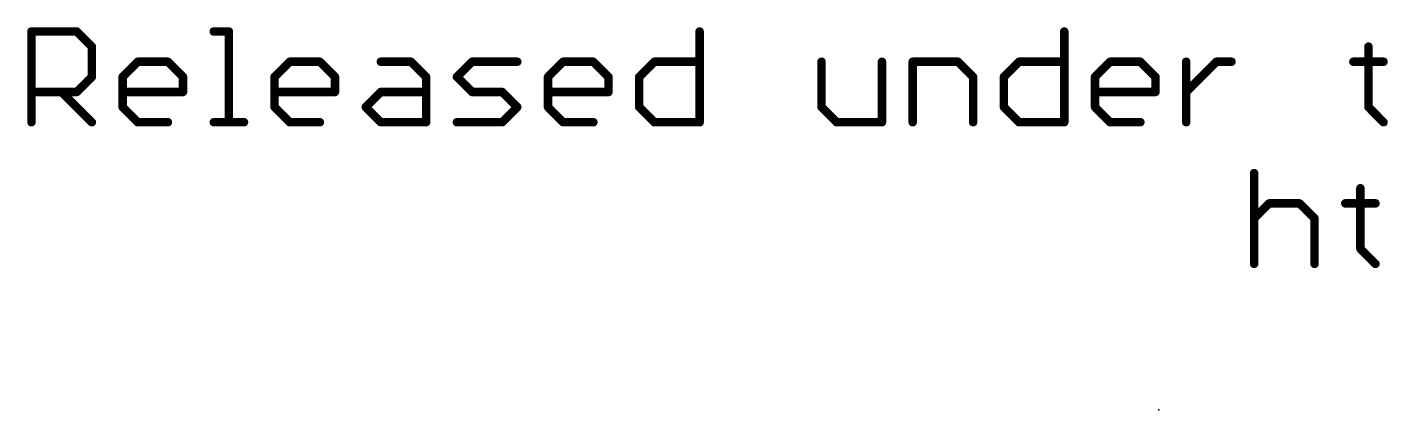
# Model space of a CAD drawing. Extents: x -30 to 77, y -16 to 20.
# Drawn here: x -30.48 to -6.05, y -15.24 to -8.38 of the extents above; entities that cross this region are included whole.
import ezdxf

# ---------------------------------------------------------------- set-up
doc = ezdxf.new("R2010")
doc.units = 0
doc.layers.add('23', color=7, linetype='CONTINUOUS')
doc.layers.add('51', color=53, linetype='CONTINUOUS')

msp = doc.modelspace()

# ---------------------------------------------------------------- linework, layer by layer
at = {"layer": '23'}
msp.add_point((-10.16, -15.24), dxfattribs=at)
at = {"layer": '51', "const_width": 0.1524}
for points in [[(-30.4038, -10.0838), (-30.4038, -8.4568)], [(-30.4038, -8.4568), (-29.5903, -8.4568)], [(-29.5903, -8.4568), (-29.3191, -8.728)], [(-27.1295, -8.4568), (-26.8583, -8.4568)], [(-26.8583, -8.4568), (-26.8583, -10.0838)], [(-18.4048, -8.4568), (-18.4048, -10.0838)], [(-11.8561, -8.4568), (-11.8561, -10.0838)], [(-29.3191, -8.728), (-29.3191, -9.2703)], [(-6.3939, -8.728), (-6.3939, -9.8126)], [(-28.7666, -9.2703), (-28.4955, -8.9991)], [(-28.4955, -8.9991), (-27.9532, -8.9991)], [(-27.9532, -8.9991), (-27.682, -9.2703)], [(-26.0381, -9.2703), (-25.7669, -8.9991)], [(-25.7669, -8.9991), (-25.2246, -8.9991)], [(-25.2246, -8.9991), (-24.9534, -9.2703)], [(-24.1297, -8.9991), (-23.5874, -8.9991)], [(-23.5874, -8.9991), (-23.3162, -9.2703)], [(-22.7637, -9.2703), (-22.4926, -8.9991)], [(-22.4926, -8.9991), (-21.6791, -8.9991)], [(-21.1266, -9.2703), (-20.8554, -8.9991)], [(-20.8554, -8.9991), (-20.3131, -8.9991)], [(-20.3131, -8.9991), (-20.0419, -9.2703)], [(-19.4894, -9.2703), (-19.2183, -8.9991)], [(-19.2183, -8.9991), (-18.4048, -8.9991)], [(-16.2151, -8.9991), (-16.2151, -9.8126)], [(-15.1305, -10.0838), (-15.1305, -8.9991)], [(-14.578, -10.0838), (-14.578, -8.9991)], [(-14.578, -8.9991), (-13.7645, -8.9991)], [(-13.7645, -8.9991), (-13.4933, -9.2703)], [(-12.9408, -9.2703), (-12.6696, -8.9991)], [(-12.6696, -8.9991), (-11.8561, -8.9991)], [(-11.3036, -9.2703), (-11.0325, -8.9991)], [(-11.0325, -8.9991), (-10.4901, -8.9991)], [(-10.4901, -8.9991), (-10.219, -9.2703)], [(-9.6665, -10.0838), (-9.6665, -8.9991)], [(-9.6665, -9.5415), (-9.1242, -8.9991)], [(-9.1242, -8.9991), (-8.853, -8.9991)], [(-6.665, -8.9991), (-6.1227, -8.9991)], [(-29.3191, -9.2703), (-29.5903, -9.5415)], [(-28.7666, -9.8126), (-28.7666, -9.2703)], [(-27.682, -9.2703), (-27.682, -9.5415)], [(-26.0381, -9.8126), (-26.0381, -9.2703)], [(-24.9534, -9.2703), (-24.9534, -9.5415)], [(-23.3162, -9.2703), (-23.3162, -10.0838)], [(-22.4926, -9.5415), (-22.7637, -9.2703)], [(-21.1266, -9.8126), (-21.1266, -9.2703)], [(-20.0419, -9.2703), (-20.0419, -9.5415)], [(-19.4894, -9.8126), (-19.4894, -9.2703)], [(-13.4933, -9.2703), (-13.4933, -10.0838)], [(-12.9408, -9.8126), (-12.9408, -9.2703)], [(-11.3036, -9.8126), (-11.3036, -9.2703)], [(-10.219, -9.2703), (-10.219, -9.5415)], [(-29.5903, -9.5415), (-30.4038, -9.5415)], [(-29.8615, -9.5415), (-29.3191, -10.0838)], [(-27.682, -9.5415), (-28.7666, -9.5415)], [(-24.9534, -9.5415), (-26.0381, -9.5415)], [(-24.4009, -9.8126), (-24.1297, -9.5415)], [(-24.1297, -9.5415), (-23.3162, -9.5415)], [(-21.9502, -9.5415), (-22.4926, -9.5415)], [(-21.6791, -9.8126), (-21.9502, -9.5415)], [(-20.0419, -9.5415), (-21.1266, -9.5415)], [(-10.219, -9.5415), (-11.3036, -9.5415)], [(-28.4955, -10.0838), (-28.7666, -9.8126)], [(-25.7669, -10.0838), (-26.0381, -9.8126)], [(-24.1297, -10.0838), (-24.4009, -9.8126)], [(-21.9502, -10.0838), (-21.6791, -9.8126)], [(-20.8554, -10.0838), (-21.1266, -9.8126)], [(-19.2183, -10.0838), (-19.4894, -9.8126)], [(-16.2151, -9.8126), (-15.944, -10.0838)], [(-12.6696, -10.0838), (-12.9408, -9.8126)], [(-11.0325, -10.0838), (-11.3036, -9.8126)], [(-6.3939, -9.8126), (-6.1227, -10.0838)], [(-27.9532, -10.0838), (-28.4955, -10.0838)], [(-27.1295, -10.0838), (-26.5872, -10.0838)], [(-25.2246, -10.0838), (-25.7669, -10.0838)], [(-23.3162, -10.0838), (-24.1297, -10.0838)], [(-22.7637, -10.0838), (-21.9502, -10.0838)], [(-20.3131, -10.0838), (-20.8554, -10.0838)], [(-18.4048, -10.0838), (-19.2183, -10.0838)], [(-15.944, -10.0838), (-15.1305, -10.0838)], [(-11.8561, -10.0838), (-12.6696, -10.0838)], [(-10.4901, -10.0838), (-11.0325, -10.0838)], [(-8.4466, -10.9968), (-8.4466, -12.6238)], [(-6.5383, -11.268), (-6.5383, -12.3526)], [(-8.4466, -11.8103), (-8.1755, -11.5391)], [(-8.1755, -11.5391), (-7.6332, -11.5391)], [(-7.6332, -11.5391), (-7.362, -11.8103)], [(-6.8095, -11.5391), (-6.2672, -11.5391)], [(-7.362, -11.8103), (-7.362, -12.6238)], [(-6.5383, -12.3526), (-6.2672, -12.6238)]]:
    msp.add_lwpolyline(points, dxfattribs=at)
at = {"layer": '51', "const_width": 0.0762}
for points in [[(-30.3657, -8.4568, 1), (-30.4419, -8.4568)], [(-30.4038, -8.4187, 1), (-30.4038, -8.4949)], [(-29.5634, -8.4299, 1), (-29.6172, -8.4838)], [(-29.5903, -8.4949, 1), (-29.5903, -8.4187)], [(-27.1295, -8.4187, 1), (-27.1295, -8.4949)], [(-26.8202, -8.4568, 1), (-26.8964, -8.4568)], [(-26.8583, -8.4949, 1), (-26.8583, -8.4187)], [(-18.3667, -8.4568, 1), (-18.4429, -8.4568)], [(-11.818, -8.4568, 1), (-11.8942, -8.4568)], [(-29.281, -8.728, 1), (-29.3572, -8.728)], [(-29.3461, -8.7549, 1), (-29.2922, -8.701)], [(-6.3558, -8.728, 1), (-6.432, -8.728)], [(-28.4955, -8.961, 1), (-28.4955, -9.0372)], [(-28.4685, -9.0261, 1), (-28.5224, -8.9722)], [(-27.9262, -8.9722, 1), (-27.9801, -9.0261)], [(-27.9532, -9.0372, 1), (-27.9532, -8.961)], [(-25.7669, -8.961, 1), (-25.7669, -9.0372)], [(-25.7399, -9.0261, 1), (-25.7938, -8.9722)], [(-25.1976, -8.9722, 1), (-25.2515, -9.0261)], [(-25.2246, -9.0372, 1), (-25.2246, -8.961)], [(-24.1297, -8.961, 1), (-24.1297, -9.0372)], [(-23.5605, -8.9722, 1), (-23.6143, -9.0261)], [(-23.5874, -9.0372, 1), (-23.5874, -8.961)], [(-22.4926, -8.961, 1), (-22.4926, -9.0372)], [(-22.4656, -9.0261, 1), (-22.5195, -8.9722)], [(-21.6791, -9.0372, 1), (-21.6791, -8.961)], [(-20.8554, -8.961, 1), (-20.8554, -9.0372)], [(-20.8285, -9.0261, 1), (-20.8824, -8.9722)], [(-20.2861, -8.9722, 1), (-20.34, -9.0261)], [(-20.3131, -9.0372, 1), (-20.3131, -8.961)], [(-19.2183, -8.961, 1), (-19.2183, -9.0372)], [(-19.1913, -9.0261, 1), (-19.2452, -8.9722)], [(-18.4048, -9.0372, 1), (-18.4048, -8.961)], [(-16.177, -8.9991, 1), (-16.2532, -8.9991)], [(-15.0924, -8.9991, 1), (-15.1686, -8.9991)], [(-14.5399, -8.9991, 1), (-14.6161, -8.9991)], [(-14.578, -8.961, 1), (-14.578, -9.0372)], [(-13.7375, -8.9722, 1), (-13.7914, -9.0261)], [(-13.7645, -9.0372, 1), (-13.7645, -8.961)], [(-12.6696, -8.961, 1), (-12.6696, -9.0372)], [(-12.6427, -9.0261, 1), (-12.6966, -8.9722)], [(-11.8561, -9.0372, 1), (-11.8561, -8.961)], [(-11.0325, -8.961, 1), (-11.0325, -9.0372)], [(-11.0055, -9.0261, 1), (-11.0594, -8.9722)], [(-10.4632, -8.9722, 1), (-10.5171, -9.0261)], [(-10.4901, -9.0372, 1), (-10.4901, -8.961)], [(-9.6284, -8.9991, 1), (-9.7046, -8.9991)], [(-9.1242, -8.961, 1), (-9.1242, -9.0372)], [(-9.0972, -9.0261, 1), (-9.1511, -8.9722)], [(-8.853, -9.0372, 1), (-8.853, -8.961)], [(-6.665, -8.961, 1), (-6.665, -9.0372)], [(-6.1227, -9.0372, 1), (-6.1227, -8.961)], [(-29.3572, -9.2703, 1), (-29.281, -9.2703)], [(-29.2922, -9.2972, 1), (-29.3461, -9.2434)], [(-28.7285, -9.2703, 1), (-28.8047, -9.2703)], [(-28.7936, -9.2434, 1), (-28.7397, -9.2972)], [(-27.6439, -9.2703, 1), (-27.7201, -9.2703)], [(-27.7089, -9.2972, 1), (-27.655, -9.2434)], [(-26, -9.2703, 1), (-26.0762, -9.2703)], [(-26.065, -9.2434, 1), (-26.0111, -9.2972)], [(-24.9153, -9.2703, 1), (-24.9915, -9.2703)], [(-24.9803, -9.2972, 1), (-24.9264, -9.2434)], [(-23.2781, -9.2703, 1), (-23.3543, -9.2703)], [(-23.3432, -9.2972, 1), (-23.2893, -9.2434)], [(-22.7368, -9.2434, 1), (-22.7907, -9.2972)], [(-22.7907, -9.2434, 1), (-22.7368, -9.2972)], [(-21.0885, -9.2703, 1), (-21.1647, -9.2703)], [(-21.1535, -9.2434, 1), (-21.0996, -9.2972)], [(-20.0038, -9.2703, 1), (-20.08, -9.2703)], [(-20.0689, -9.2972, 1), (-20.015, -9.2434)], [(-19.4513, -9.2703, 1), (-19.5275, -9.2703)], [(-19.5164, -9.2434, 1), (-19.4625, -9.2972)], [(-13.4552, -9.2703, 1), (-13.5314, -9.2703)], [(-13.5202, -9.2972, 1), (-13.4664, -9.2434)], [(-12.9027, -9.2703, 1), (-12.9789, -9.2703)], [(-12.9677, -9.2434, 1), (-12.9139, -9.2972)], [(-11.2655, -9.2703, 1), (-11.3417, -9.2703)], [(-11.3306, -9.2434, 1), (-11.2767, -9.2972)], [(-10.1809, -9.2703, 1), (-10.2571, -9.2703)], [(-10.2459, -9.2972, 1), (-10.192, -9.2434)], [(-30.4038, -9.5034, 1), (-30.4038, -9.5796)], [(-29.8345, -9.5145, 1), (-29.8884, -9.5684)], [(-29.6172, -9.5145, 1), (-29.5634, -9.5684)], [(-29.5903, -9.5796, 1), (-29.5903, -9.5034)], [(-28.7666, -9.5034, 1), (-28.7666, -9.5796)], [(-27.7201, -9.5415, 1), (-27.6439, -9.5415)], [(-27.682, -9.5796, 1), (-27.682, -9.5034)], [(-26.0381, -9.5034, 1), (-26.0381, -9.5796)], [(-24.9915, -9.5415, 1), (-24.9153, -9.5415)], [(-24.9534, -9.5796, 1), (-24.9534, -9.5034)], [(-24.1297, -9.5034, 1), (-24.1297, -9.5796)], [(-24.1028, -9.5684, 1), (-24.1567, -9.5145)], [(-23.3162, -9.5796, 1), (-23.3162, -9.5034)], [(-22.4926, -9.5034, 1), (-22.4926, -9.5796)], [(-22.5195, -9.5684, 1), (-22.4656, -9.5145)], [(-21.9233, -9.5145, 1), (-21.9772, -9.5684)], [(-21.9502, -9.5796, 1), (-21.9502, -9.5034)], [(-21.1266, -9.5034, 1), (-21.1266, -9.5796)], [(-20.08, -9.5415, 1), (-20.0038, -9.5415)], [(-20.0419, -9.5796, 1), (-20.0419, -9.5034)], [(-11.3036, -9.5034, 1), (-11.3036, -9.5796)], [(-10.2571, -9.5415, 1), (-10.1809, -9.5415)], [(-10.219, -9.5796, 1), (-10.219, -9.5034)], [(-9.6934, -9.5145, 1), (-9.6395, -9.5684)], [(-28.7397, -9.7857, 1), (-28.7936, -9.8396)], [(-26.0111, -9.7857, 1), (-26.065, -9.8396)], [(-24.374, -9.7857, 1), (-24.4278, -9.8396)], [(-24.4278, -9.7857, 1), (-24.374, -9.8396)], [(-21.6521, -9.8396, 1), (-21.706, -9.7857)], [(-21.706, -9.8396, 1), (-21.6521, -9.7857)], [(-21.0996, -9.7857, 1), (-21.1535, -9.8396)], [(-19.4625, -9.7857, 1), (-19.5164, -9.8396)], [(-16.1882, -9.7857, 1), (-16.2421, -9.8396)], [(-12.9139, -9.7857, 1), (-12.9677, -9.8396)], [(-11.2767, -9.7857, 1), (-11.3306, -9.8396)], [(-6.3669, -9.7857, 1), (-6.4208, -9.8396)], [(-28.8047, -9.8126, 1), (-28.7285, -9.8126)], [(-28.4955, -10.0457, 1), (-28.4955, -10.1219)], [(-27.9532, -10.1219, 1), (-27.9532, -10.0457)], [(-27.1295, -10.0457, 1), (-27.1295, -10.1219)], [(-26.5872, -10.1219, 1), (-26.5872, -10.0457)], [(-26.0762, -9.8126, 1), (-26, -9.8126)], [(-25.7669, -10.0457, 1), (-25.7669, -10.1219)], [(-25.2246, -10.1219, 1), (-25.2246, -10.0457)], [(-24.1297, -10.0457, 1), (-24.1297, -10.1219)], [(-23.3162, -10.1219, 1), (-23.3162, -10.0457)], [(-22.7637, -10.0457, 1), (-22.7637, -10.1219)], [(-21.9502, -10.1219, 1), (-21.9502, -10.0457)], [(-21.1647, -9.8126, 1), (-21.0885, -9.8126)], [(-20.8554, -10.0457, 1), (-20.8554, -10.1219)], [(-20.3131, -10.1219, 1), (-20.3131, -10.0457)], [(-19.5275, -9.8126, 1), (-19.4513, -9.8126)], [(-19.2183, -10.0457, 1), (-19.2183, -10.1219)], [(-18.4048, -10.1219, 1), (-18.4048, -10.0457)], [(-16.2532, -9.8126, 1), (-16.177, -9.8126)], [(-15.944, -10.0457, 1), (-15.944, -10.1219)], [(-15.1305, -10.1219, 1), (-15.1305, -10.0457)], [(-12.9789, -9.8126, 1), (-12.9027, -9.8126)], [(-12.6696, -10.0457, 1), (-12.6696, -10.1219)], [(-11.8561, -10.1219, 1), (-11.8561, -10.0457)], [(-11.3417, -9.8126, 1), (-11.2655, -9.8126)], [(-11.0325, -10.0457, 1), (-11.0325, -10.1219)], [(-10.4901, -10.1219, 1), (-10.4901, -10.0457)], [(-6.432, -9.8126, 1), (-6.3558, -9.8126)], [(-30.4419, -10.0838, 1), (-30.3657, -10.0838)], [(-29.3461, -10.1107, 1), (-29.2922, -10.0569)], [(-28.5224, -10.1107, 1), (-28.4685, -10.0569)], [(-26.8964, -10.0838, 1), (-26.8202, -10.0838)], [(-25.7938, -10.1107, 1), (-25.7399, -10.0569)], [(-24.1567, -10.1107, 1), (-24.1028, -10.0569)], [(-23.3543, -10.0838, 1), (-23.2781, -10.0838)], [(-21.9772, -10.0569, 1), (-21.9233, -10.1107)], [(-20.8824, -10.1107, 1), (-20.8285, -10.0569)], [(-19.2452, -10.1107, 1), (-19.1913, -10.0569)], [(-18.4429, -10.0838, 1), (-18.3667, -10.0838)], [(-15.9709, -10.1107, 1), (-15.917, -10.0569)], [(-15.1686, -10.0838, 1), (-15.0924, -10.0838)], [(-14.6161, -10.0838, 1), (-14.5399, -10.0838)], [(-13.5314, -10.0838, 1), (-13.4552, -10.0838)], [(-12.6966, -10.1107, 1), (-12.6427, -10.0569)], [(-11.8942, -10.0838, 1), (-11.818, -10.0838)], [(-11.0594, -10.1107, 1), (-11.0055, -10.0569)], [(-9.7046, -10.0838, 1), (-9.6284, -10.0838)], [(-6.1496, -10.1107, 1), (-6.0958, -10.0569)], [(-8.4085, -10.9968, 1), (-8.4847, -10.9968)], [(-6.5002, -11.268, 1), (-6.5764, -11.268)], [(-8.1755, -11.501, 1), (-8.1755, -11.5772)], [(-8.1485, -11.5661, 1), (-8.2024, -11.5122)], [(-7.6062, -11.5122, 1), (-7.6601, -11.5661)], [(-7.6332, -11.5772, 1), (-7.6332, -11.501)], [(-6.8095, -11.501, 1), (-6.8095, -11.5772)], [(-6.2672, -11.5772, 1), (-6.2672, -11.501)], [(-8.4736, -11.7834, 1), (-8.4197, -11.8372)], [(-7.3239, -11.8103, 1), (-7.4001, -11.8103)], [(-7.3889, -11.8372, 1), (-7.335, -11.7834)], [(-6.5114, -12.3257, 1), (-6.5653, -12.3796)], [(-6.5764, -12.3526, 1), (-6.5002, -12.3526)], [(-8.4847, -12.6238, 1), (-8.4085, -12.6238)], [(-7.4001, -12.6238, 1), (-7.3239, -12.6238)], [(-6.2941, -12.6507, 1), (-6.2402, -12.5969)]]:
    msp.add_lwpolyline(points, format="xyb", dxfattribs=at)

doc.saveas('drawing.dxf')
